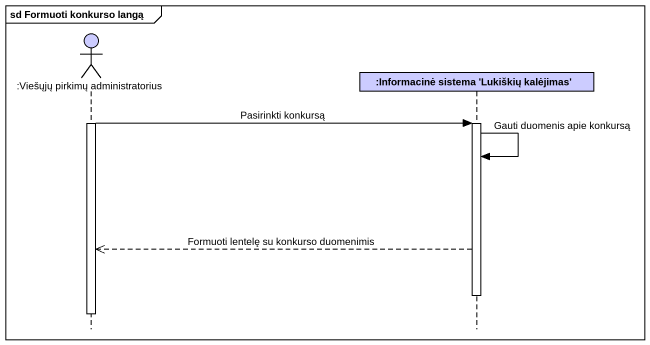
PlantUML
@startuml
mainframe sd Formuoti konkurso langą
hide footbox
actor ":Viešųjų pirkimų administratorius" as Viešųjų_pirkimų #CCCCFF
participant ":Informacinė sistema 'Lukiškių kalėjimas'" as Informacinė_sistema #CCCCFF

activate Viešųjų_pirkimų
Viešųjų_pirkimų -> Informacinė_sistema : Pasirinkti konkursą
activate Informacinė_sistema
Informacinė_sistema -> Informacinė_sistema : Gauti duomenis apie konkursą
Informacinė_sistema -->> Viešųjų_pirkimų : Formuoti lentelę su konkurso duomenimis
deactivate Informacinė_sistema
deactivate Viešųjų_pirkimų
@enduml
